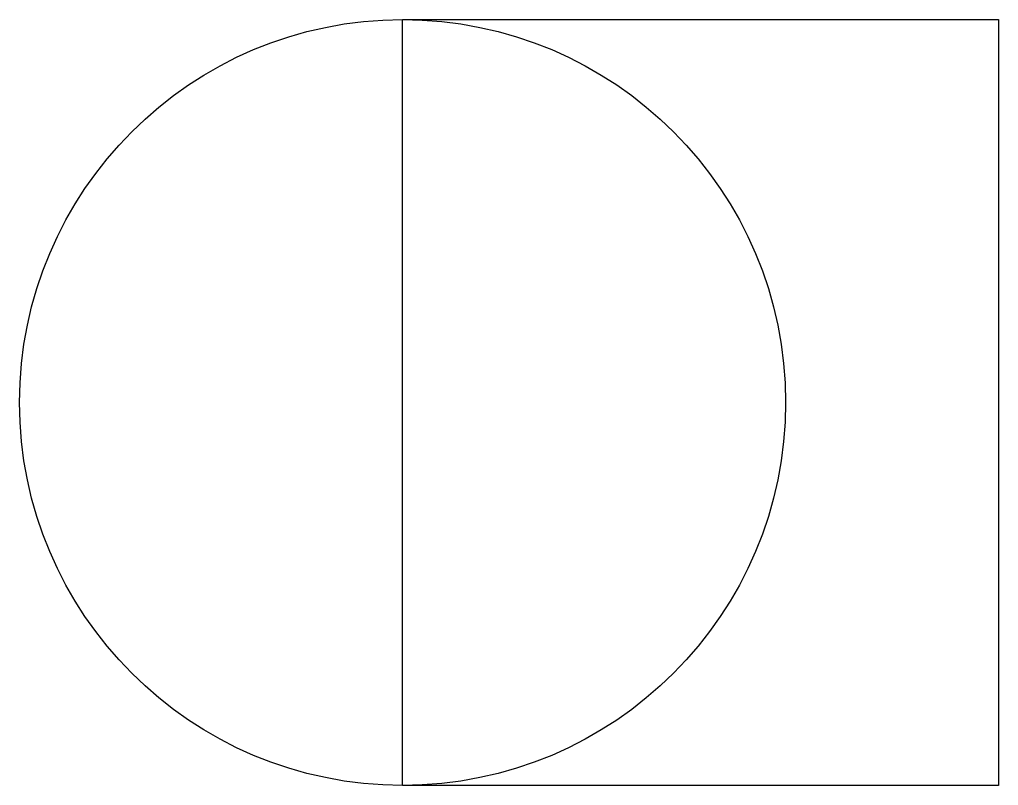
# Model space of a CAD drawing. Header units: millimetres. Extents: x 2.75 to 8.5, y 9 to 13.5.
import ezdxf

# ---------------------------------------------------------------- set-up
doc = ezdxf.new("R2010")
doc.units = ezdxf.units.MM
doc.layers.get('0').update_dxf_attribs({"linetype": 'CONTINUOUS'})

msp = doc.modelspace()

# ---------------------------------------------------------------- linework, layer by layer
msp.add_lwpolyline([(5, 13.5), (8.5, 13.5), (8.5, 9), (5, 9)], close=True)
msp.add_circle((5, 11.25), 2.25)

doc.saveas('drawing.dxf')
